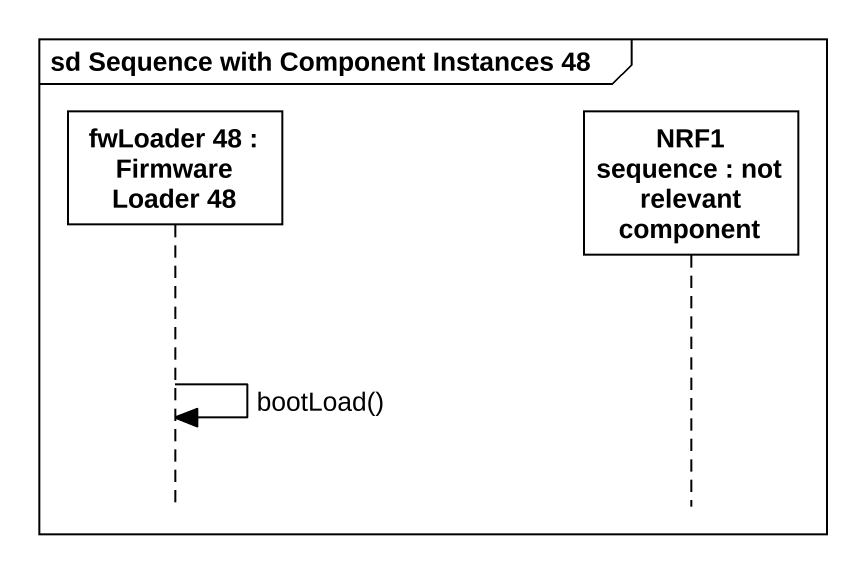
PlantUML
@startuml
mainframe sd Sequence with Component Instances 48
hide footbox
participant "fwLoader 48 : Firmware Loader 48" as fwLoader_48
participant "NRF1 sequence : not relevant component" as NRF1_sequence

fwLoader_48 -> fwLoader_48 : bootLoad()
@enduml
